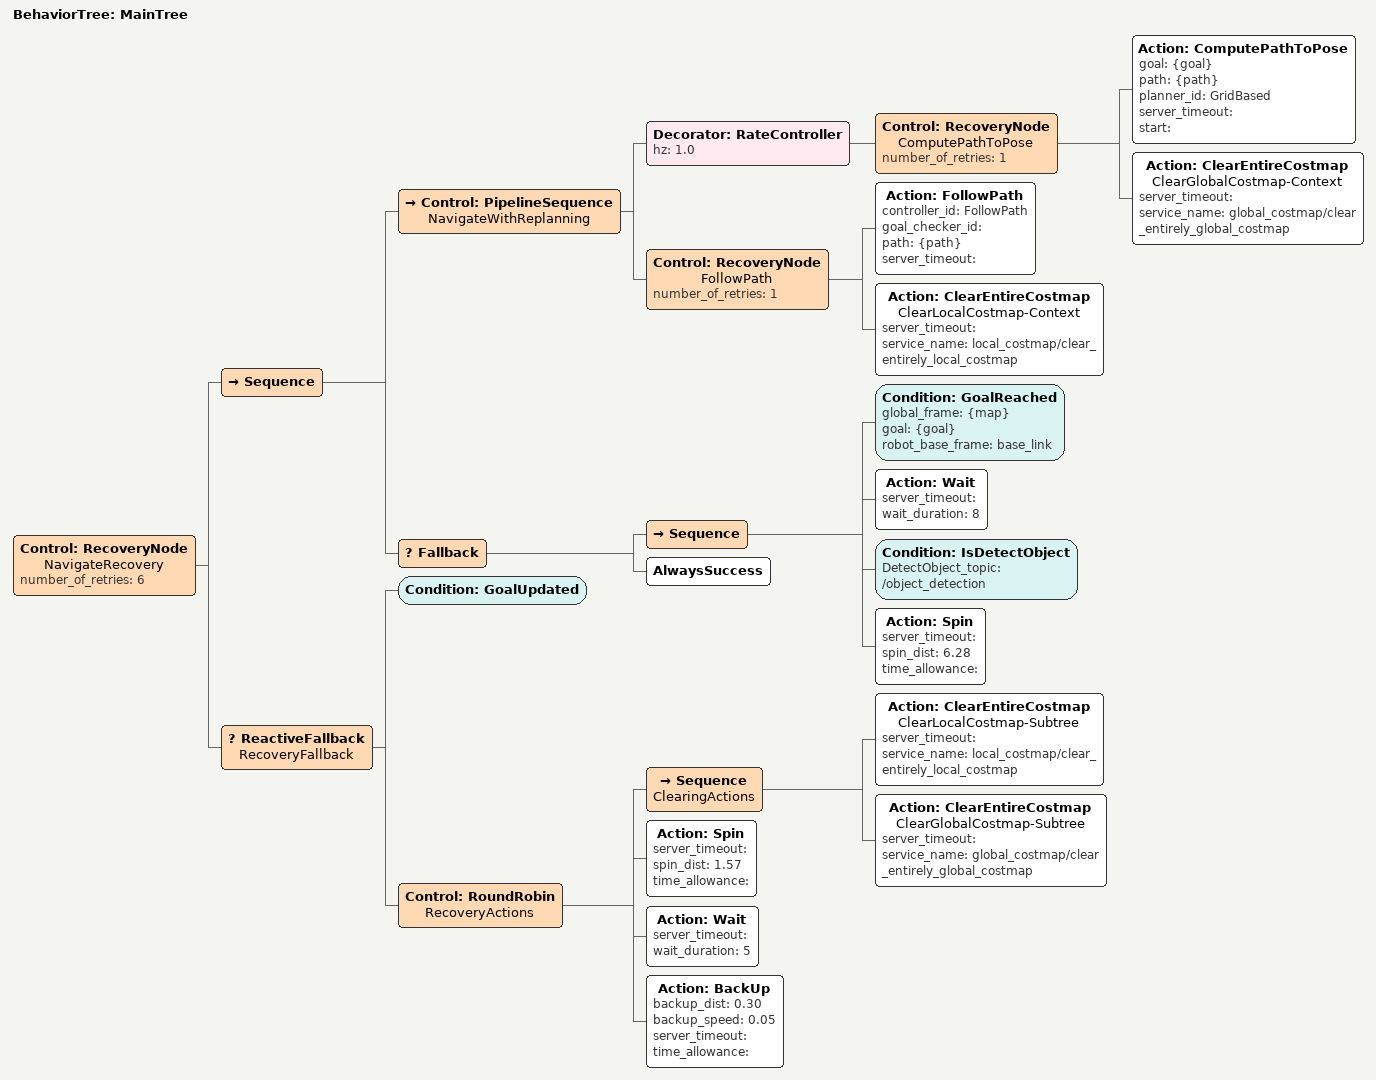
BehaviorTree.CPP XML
<?xml version="1.0"?>
<root main_tree_to_execute="MainTree">
    <BehaviorTree ID="MainTree">
        <Control ID="RecoveryNode" name="NavigateRecovery" number_of_retries="6">
            <Sequence>
                <Control ID="PipelineSequence" name="NavigateWithReplanning">
                    <Decorator ID="RateController" hz="1.0">
                        <Control ID="RecoveryNode" name="ComputePathToPose" number_of_retries="1">
                            <Action ID="ComputePathToPose" goal="{goal}" path="{path}" planner_id="GridBased"  server_timeout="" start=""/>
                            <Action ID="ClearEntireCostmap" name="ClearGlobalCostmap-Context" server_timeout="" service_name="global_costmap/clear_entirely_global_costmap"/>
                        </Control>
                    </Decorator>
                    <Control ID="RecoveryNode" name="FollowPath" number_of_retries="1">
                        <Action ID="FollowPath" controller_id="FollowPath" goal_checker_id="" path="{path}"  server_timeout=""/>
                        <Action ID="ClearEntireCostmap" name="ClearLocalCostmap-Context" server_timeout="" service_name="local_costmap/clear_entirely_local_costmap"/>
                    </Control>
                </Control>
                <Fallback>
                    <Sequence>
                        <Condition ID="GoalReached" global_frame="{map}" goal="{goal}" robot_base_frame="base_link"/>
                        <Action ID="Wait"  server_timeout="" wait_duration="8"/>
                        <Condition DetectObject_topic="/object_detection" ID="IsDetectObject"/>
                        <Action ID="Spin"  server_timeout="" spin_dist="6.28" time_allowance=""/>
                    </Sequence>
                    <AlwaysSuccess/>
                </Fallback>
            </Sequence>
            <ReactiveFallback name="RecoveryFallback">
                <Condition ID="GoalUpdated"/>
                <Control ID="RoundRobin" name="RecoveryActions">
                    <Sequence name="ClearingActions">
                        <Action ID="ClearEntireCostmap" name="ClearLocalCostmap-Subtree" server_timeout="" service_name="local_costmap/clear_entirely_local_costmap"/>
                        <Action ID="ClearEntireCostmap" name="ClearGlobalCostmap-Subtree" server_timeout="" service_name="global_costmap/clear_entirely_global_costmap"/>
                    </Sequence>
                    <Action ID="Spin"  server_timeout="" spin_dist="1.57" time_allowance=""/>
                    <Action ID="Wait"  server_timeout="" wait_duration="5"/>
                    <Action ID="BackUp" backup_dist="0.30" backup_speed="0.05"  server_timeout="" time_allowance=""/>
                </Control>
            </ReactiveFallback>
        </Control>
    </BehaviorTree>
</root>
